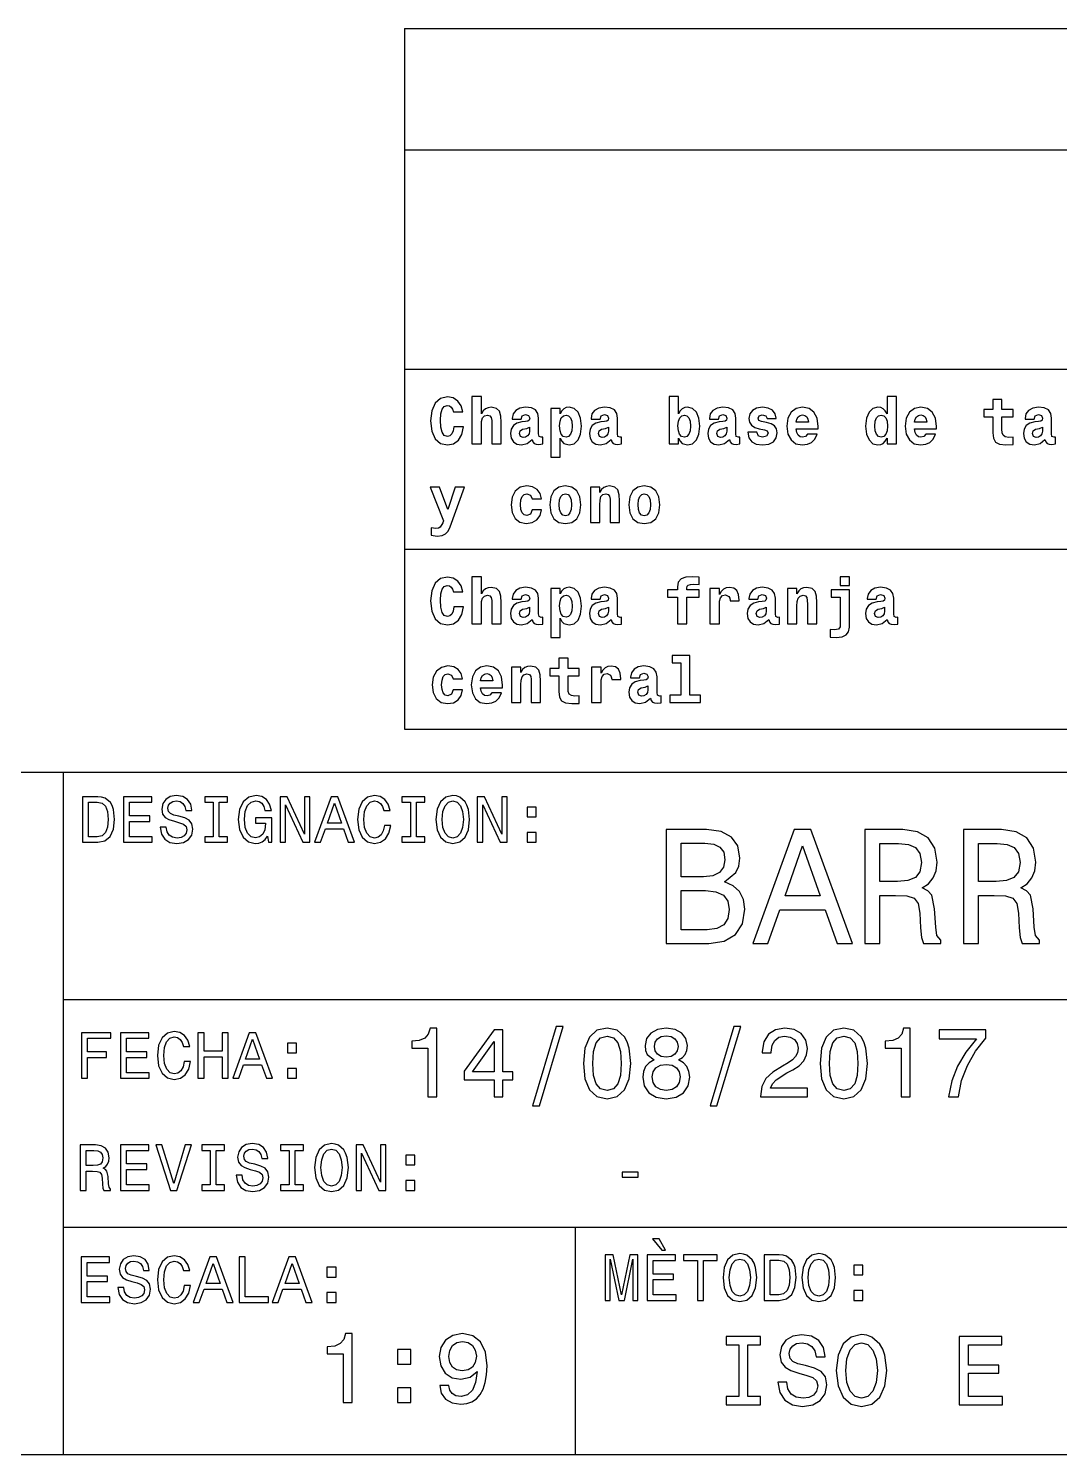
# Model space of a CAD drawing. Extents: x 25 to 410, y 10 to 284.
# Drawn here: x 273.5 to 318.8, y 10 to 72.7 of the extents above; entities that cross this region are included whole.
import ezdxf

# ---------------------------------------------------------------- set-up
doc = ezdxf.new("R2010")
doc.units = 0
doc.layers.get('0').update_dxf_attribs({"linetype": 'CONTINUOUS'})

msp = doc.modelspace()

# ---------------------------------------------------------------- linework, layer by layer
at = {"color": 7}
for p, q in [((290, 72.687), (398.063, 72.687)), ((290, 72.687), (290, 41.879)), ((290, 67.357), (398.063, 67.357)), ((290, 57.711), (398.063, 57.711)), ((290, 49.795), (398.063, 49.795)), ((290, 41.879), (398.063, 41.879)), ((235, 40), (410, 40)), ((275, 10), (275, 40)), ((275, 30), (410, 30)), ((275, 20), (410, 20)), ((275, 20), (297.5, 20)), ((25, 10), (410, 10)), ((235, 10), (275, 10))]:
    msp.add_line(p, q, dxfattribs=at)
at = {"color": 7, "ltscale": 0.25}
msp.add_line((297.5, 20), (297.5, 10), dxfattribs=at)
at = {"color": 7}
for points in [[(292.173, 55.18), (292.138, 54.995), (292.078, 54.863), (291.991, 54.782), (291.885, 54.756), (291.744, 54.799), (291.648, 54.935), (291.591, 55.16), (291.573, 55.474), (291.591, 55.753), (291.651, 55.955), (291.746, 56.076), (291.879, 56.116), (291.974, 56.096), (292.052, 56.044), (292.109, 55.955), (292.147, 55.834), (292.562, 55.834), (292.484, 56.105), (292.337, 56.312), (292.13, 56.445), (291.882, 56.491), (291.576, 56.419), (291.343, 56.217), (291.193, 55.886), (291.141, 55.436), (291.193, 54.984), (291.343, 54.652), (291.576, 54.451), (291.882, 54.381), (292.153, 54.436), (292.369, 54.592), (292.519, 54.842), (292.594, 55.18)], [(292.965, 56.505), (292.965, 54.436), (293.378, 54.436), (293.378, 55.206), (293.389, 55.416), (293.432, 55.566), (293.516, 55.655), (293.646, 55.687), (293.752, 55.658), (293.81, 55.583), (293.83, 55.459), (293.836, 55.298), (293.836, 54.436), (294.248, 54.436), (294.248, 55.376), (294.233, 55.652), (294.176, 55.86), (294.043, 55.989), (293.807, 56.036), (293.669, 56.018), (293.553, 55.966), (293.458, 55.877), (293.378, 55.747), (293.378, 56.505)], [(301.631, 56.505), (301.631, 54.436), (302.043, 54.436), (302.043, 54.675), (302.124, 54.543), (302.213, 54.451), (302.444, 54.381), (302.66, 54.436), (302.833, 54.598), (302.945, 54.86), (302.988, 55.211), (302.945, 55.56), (302.833, 55.819), (302.66, 55.981), (302.444, 56.038), (302.317, 56.021), (302.213, 55.969), (302.124, 55.877), (302.043, 55.747), (302.043, 56.505)], [(311.216, 54.675), (311.216, 54.436), (311.628, 54.436), (311.628, 56.505), (311.216, 56.505), (311.216, 55.747), (311.133, 55.877), (311.04, 55.969), (310.937, 56.021), (310.816, 56.038), (310.597, 55.981), (310.424, 55.819), (310.311, 55.56), (310.271, 55.211), (310.311, 54.86), (310.424, 54.598), (310.597, 54.436), (310.816, 54.381), (310.939, 54.399), (311.043, 54.451), (311.133, 54.543)], [(295.127, 55.517), (295.173, 55.667), (295.32, 55.719), (295.455, 55.678), (295.501, 55.563), (295.484, 55.474), (295.427, 55.43), (295.323, 55.413), (295.161, 55.396), (294.942, 55.338), (294.784, 55.232), (294.689, 55.079), (294.657, 54.88), (294.689, 54.672), (294.784, 54.514), (294.937, 54.419), (295.144, 54.381), (295.392, 54.442), (295.608, 54.623), (295.64, 54.52), (295.7, 54.451), (295.787, 54.416), (295.911, 54.402), (296.075, 54.425), (296.075, 54.724), (296.006, 54.716), (295.914, 54.753), (295.896, 54.871), (295.896, 55.557), (295.862, 55.768), (295.758, 55.917), (295.576, 56.007), (295.32, 56.038), (295.072, 56.001), (294.888, 55.9), (294.769, 55.742), (294.732, 55.54), (294.732, 55.517)], [(296.427, 55.987), (296.427, 53.837), (296.839, 53.837), (296.839, 54.675), (296.919, 54.543), (297.009, 54.451), (297.239, 54.381), (297.455, 54.436), (297.628, 54.598), (297.741, 54.86), (297.784, 55.211), (297.741, 55.56), (297.628, 55.819), (297.455, 55.981), (297.239, 56.038), (297.112, 56.021), (297.009, 55.969), (296.919, 55.877), (296.839, 55.747), (296.839, 55.987)], [(298.597, 55.517), (298.643, 55.667), (298.79, 55.719), (298.925, 55.678), (298.971, 55.563), (298.954, 55.474), (298.896, 55.43), (298.793, 55.413), (298.631, 55.396), (298.412, 55.338), (298.254, 55.232), (298.159, 55.079), (298.127, 54.88), (298.159, 54.672), (298.254, 54.514), (298.406, 54.419), (298.614, 54.381), (298.862, 54.442), (299.078, 54.623), (299.109, 54.52), (299.17, 54.451), (299.256, 54.416), (299.38, 54.402), (299.545, 54.425), (299.545, 54.724), (299.475, 54.716), (299.383, 54.753), (299.366, 54.871), (299.366, 55.557), (299.331, 55.768), (299.228, 55.917), (299.046, 56.007), (298.79, 56.038), (298.542, 56.001), (298.357, 55.9), (298.239, 55.742), (298.202, 55.54), (298.202, 55.517)], [(303.801, 55.517), (303.847, 55.667), (303.994, 55.719), (304.13, 55.678), (304.176, 55.563), (304.159, 55.474), (304.101, 55.43), (303.997, 55.413), (303.836, 55.396), (303.617, 55.338), (303.458, 55.232), (303.363, 55.079), (303.331, 54.88), (303.363, 54.672), (303.458, 54.514), (303.611, 54.419), (303.818, 54.381), (304.066, 54.442), (304.282, 54.623), (304.314, 54.52), (304.375, 54.451), (304.461, 54.416), (304.585, 54.402), (304.749, 54.425), (304.749, 54.724), (304.68, 54.716), (304.588, 54.753), (304.571, 54.871), (304.571, 55.557), (304.536, 55.768), (304.432, 55.917), (304.251, 56.007), (303.994, 56.038), (303.746, 56.001), (303.562, 55.9), (303.444, 55.742), (303.406, 55.54), (303.406, 55.517)], [(305.833, 55.05), (305.945, 54.995), (305.986, 54.891), (305.922, 54.765), (305.738, 54.716), (305.562, 54.773), (305.493, 54.935), (305.101, 54.935), (305.141, 54.698), (305.265, 54.523), (305.464, 54.419), (305.735, 54.381), (306.014, 54.419), (306.219, 54.523), (306.346, 54.69), (306.389, 54.915), (306.357, 55.087), (306.271, 55.22), (306.124, 55.315), (305.916, 55.373), (305.692, 55.41), (305.585, 55.459), (305.545, 55.563), (305.594, 55.664), (305.729, 55.707), (305.888, 55.661), (305.951, 55.549), (306.346, 55.549), (306.346, 55.554), (306.303, 55.75), (306.182, 55.903), (305.988, 56.001), (305.735, 56.036), (305.481, 56.001), (305.297, 55.9), (305.182, 55.745), (305.144, 55.543), (305.173, 55.376), (305.259, 55.243), (305.398, 55.148), (305.588, 55.093)], [(307.715, 54.851), (307.628, 54.753), (307.504, 54.719), (307.395, 54.742), (307.308, 54.811), (307.245, 54.926), (307.216, 55.085), (308.182, 55.085), (308.184, 55.188), (308.138, 55.554), (308.003, 55.822), (307.787, 55.984), (307.493, 56.038), (307.213, 55.981), (306.997, 55.819), (306.859, 55.557), (306.813, 55.211), (306.859, 54.86), (306.997, 54.598), (307.207, 54.436), (307.484, 54.381), (307.715, 54.41), (307.899, 54.494), (308.04, 54.638), (308.147, 54.851)], [(312.919, 54.851), (312.833, 54.753), (312.709, 54.719), (312.599, 54.742), (312.513, 54.811), (312.45, 54.926), (312.421, 55.085), (313.386, 55.085), (313.389, 55.188), (313.343, 55.554), (313.207, 55.822), (312.991, 55.984), (312.697, 56.038), (312.418, 55.981), (312.202, 55.819), (312.063, 55.557), (312.017, 55.211), (312.063, 54.86), (312.202, 54.598), (312.412, 54.436), (312.689, 54.381), (312.919, 54.41), (313.104, 54.494), (313.245, 54.638), (313.352, 54.851)], [(316.764, 55.932), (316.271, 55.932), (316.271, 56.384), (315.865, 56.384), (315.865, 55.932), (315.478, 55.932), (315.478, 55.609), (315.865, 55.609), (315.865, 54.92), (315.891, 54.672), (315.983, 54.505), (316.159, 54.413), (316.435, 54.381), (316.764, 54.396), (316.764, 54.724), (316.573, 54.713), (316.418, 54.736), (316.326, 54.805), (316.282, 54.917), (316.271, 55.067), (316.271, 55.609), (316.764, 55.609)], [(317.68, 55.517), (317.726, 55.667), (317.873, 55.719), (318.009, 55.678), (318.055, 55.563), (318.037, 55.474), (317.98, 55.43), (317.876, 55.413), (317.715, 55.396), (317.496, 55.338), (317.337, 55.232), (317.242, 55.079), (317.21, 54.88), (317.242, 54.672), (317.337, 54.514), (317.49, 54.419), (317.697, 54.381), (317.945, 54.442), (318.161, 54.623), (318.193, 54.52), (318.254, 54.451), (318.34, 54.416), (318.464, 54.402), (318.628, 54.425), (318.628, 54.724), (318.559, 54.716), (318.467, 54.753), (318.45, 54.871), (318.45, 55.557), (318.415, 55.768), (318.311, 55.917), (318.13, 56.007), (317.873, 56.038), (317.625, 56.001), (317.441, 55.9), (317.323, 55.742), (317.285, 55.54), (317.285, 55.517)], [(295.496, 54.989), (295.473, 54.871), (295.412, 54.782), (295.323, 54.724), (295.216, 54.707), (295.098, 54.756), (295.055, 54.883), (295.089, 55.007), (295.193, 55.073), (295.369, 55.108), (295.496, 55.168)], [(297.101, 55.693), (297.21, 55.661), (297.297, 55.569), (297.352, 55.419), (297.372, 55.211), (297.352, 55.001), (297.297, 54.848), (297.21, 54.756), (297.101, 54.727), (296.98, 54.756), (296.891, 54.851), (296.836, 55.007), (296.818, 55.223), (296.836, 55.425), (296.893, 55.572), (296.983, 55.661)], [(298.965, 54.989), (298.942, 54.871), (298.882, 54.782), (298.793, 54.724), (298.686, 54.707), (298.568, 54.756), (298.525, 54.883), (298.559, 55.007), (298.663, 55.073), (298.839, 55.108), (298.965, 55.168)], [(302.305, 55.693), (302.415, 55.661), (302.501, 55.569), (302.556, 55.419), (302.576, 55.211), (302.556, 55.001), (302.501, 54.848), (302.415, 54.756), (302.305, 54.727), (302.184, 54.756), (302.095, 54.851), (302.04, 55.007), (302.023, 55.223), (302.04, 55.425), (302.098, 55.572), (302.187, 55.661)], [(304.17, 54.989), (304.147, 54.871), (304.086, 54.782), (303.997, 54.724), (303.891, 54.707), (303.772, 54.756), (303.729, 54.883), (303.764, 55.007), (303.867, 55.073), (304.043, 55.108), (304.17, 55.168)], [(307.761, 55.381), (307.225, 55.381), (307.248, 55.514), (307.308, 55.615), (307.392, 55.678), (307.493, 55.701), (307.599, 55.678), (307.683, 55.618), (307.735, 55.517)], [(310.954, 55.693), (311.072, 55.661), (311.159, 55.572), (311.216, 55.419), (311.236, 55.211), (311.216, 55.001), (311.159, 54.848), (311.069, 54.756), (310.954, 54.727), (310.841, 54.756), (310.755, 54.848), (310.7, 55.001), (310.683, 55.211), (310.7, 55.419), (310.755, 55.569), (310.841, 55.661)], [(312.965, 55.381), (312.429, 55.381), (312.452, 55.514), (312.513, 55.615), (312.597, 55.678), (312.697, 55.701), (312.804, 55.678), (312.888, 55.618), (312.939, 55.517)], [(318.049, 54.989), (318.026, 54.871), (317.965, 54.782), (317.876, 54.724), (317.769, 54.707), (317.651, 54.756), (317.608, 54.883), (317.643, 55.007), (317.746, 55.073), (317.922, 55.108), (318.049, 55.168)], [(291.173, 50.407), (291.432, 50.376), (291.651, 50.399), (291.807, 50.468), (291.916, 50.595), (292.003, 50.776), (292.634, 52.525), (292.219, 52.525), (291.899, 51.546), (291.542, 52.525), (291.124, 52.525), (291.718, 51.047), (291.677, 50.955), (291.565, 50.762), (291.487, 50.716), (291.369, 50.701), (291.173, 50.73)], [(295.614, 51.531), (295.533, 51.341), (295.369, 51.272), (295.254, 51.301), (295.167, 51.393), (295.115, 51.546), (295.098, 51.756), (295.115, 51.964), (295.17, 52.116), (295.256, 52.206), (295.369, 52.237), (295.533, 52.177), (295.611, 52.013), (296.017, 52.013), (295.957, 52.249), (295.827, 52.428), (295.631, 52.54), (295.378, 52.58), (295.089, 52.52), (294.87, 52.353), (294.729, 52.09), (294.683, 51.747), (294.729, 51.407), (294.862, 51.148), (295.072, 50.981), (295.352, 50.923), (295.617, 50.966), (295.821, 51.085), (295.957, 51.278), (296.017, 51.531)], [(296.386, 51.75), (296.432, 51.396), (296.568, 51.136), (296.784, 50.978), (297.072, 50.923), (297.357, 50.978), (297.573, 51.136), (297.709, 51.396), (297.758, 51.75), (297.709, 52.102), (297.573, 52.364), (297.354, 52.523), (297.069, 52.58), (296.784, 52.523), (296.568, 52.364), (296.432, 52.102)], [(297.072, 52.237), (297.187, 52.206), (297.274, 52.113), (297.326, 51.961), (297.346, 51.753), (297.326, 51.543), (297.274, 51.39), (297.187, 51.298), (297.072, 51.269), (296.954, 51.298), (296.867, 51.393), (296.816, 51.549), (296.798, 51.765), (296.816, 51.966), (296.87, 52.113), (296.957, 52.206)], [(298.17, 52.525), (298.17, 50.978), (298.582, 50.978), (298.582, 51.747), (298.594, 51.958), (298.637, 52.108), (298.72, 52.197), (298.85, 52.229), (298.957, 52.2), (299.014, 52.125), (299.035, 52.001), (299.04, 51.84), (299.04, 50.978), (299.452, 50.978), (299.452, 51.917), (299.438, 52.194), (299.38, 52.402), (299.248, 52.531), (299.012, 52.577), (298.873, 52.56), (298.758, 52.508), (298.663, 52.419), (298.582, 52.289), (298.582, 52.525)], [(299.856, 51.75), (299.902, 51.396), (300.037, 51.136), (300.254, 50.978), (300.542, 50.923), (300.827, 50.978), (301.043, 51.136), (301.179, 51.396), (301.228, 51.75), (301.179, 52.102), (301.043, 52.364), (300.824, 52.523), (300.539, 52.58), (300.254, 52.523), (300.037, 52.364), (299.902, 52.102)], [(300.542, 52.237), (300.657, 52.206), (300.744, 52.113), (300.795, 51.961), (300.816, 51.753), (300.795, 51.543), (300.744, 51.39), (300.657, 51.298), (300.542, 51.269), (300.424, 51.298), (300.337, 51.393), (300.285, 51.549), (300.268, 51.765), (300.285, 51.966), (300.34, 52.113), (300.427, 52.206)], [(292.173, 47.263), (292.138, 47.079), (292.078, 46.946), (291.991, 46.866), (291.885, 46.84), (291.744, 46.883), (291.648, 47.018), (291.591, 47.243), (291.573, 47.557), (291.591, 47.837), (291.651, 48.038), (291.746, 48.16), (291.879, 48.2), (291.974, 48.18), (292.052, 48.128), (292.109, 48.038), (292.147, 47.917), (292.562, 47.917), (292.484, 48.188), (292.337, 48.396), (292.13, 48.528), (291.882, 48.574), (291.576, 48.502), (291.343, 48.301), (291.193, 47.969), (291.141, 47.52), (291.193, 47.067), (291.343, 46.736), (291.576, 46.534), (291.882, 46.465), (292.153, 46.52), (292.369, 46.675), (292.519, 46.926), (292.594, 47.263)], [(292.965, 48.589), (292.965, 46.52), (293.378, 46.52), (293.378, 47.289), (293.389, 47.5), (293.432, 47.649), (293.516, 47.739), (293.646, 47.77), (293.752, 47.742), (293.81, 47.667), (293.83, 47.543), (293.836, 47.381), (293.836, 46.52), (294.248, 46.52), (294.248, 47.459), (294.233, 47.736), (294.176, 47.943), (294.043, 48.073), (293.807, 48.119), (293.669, 48.102), (293.553, 48.05), (293.458, 47.961), (293.378, 47.831), (293.378, 48.589)], [(301.556, 47.693), (302, 47.693), (302, 46.52), (302.406, 46.52), (302.406, 47.693), (302.957, 47.693), (302.957, 48.015), (302.406, 48.015), (302.406, 48.082), (302.424, 48.165), (302.478, 48.22), (302.571, 48.249), (302.703, 48.26), (302.96, 48.246), (302.96, 48.574), (302.657, 48.589), (302.363, 48.566), (302.159, 48.494), (302.037, 48.355), (302, 48.136), (302, 48.015), (301.556, 48.015)], [(309.153, 48.589), (309.153, 48.197), (309.559, 48.197), (309.559, 48.589)], [(295.127, 47.6), (295.173, 47.75), (295.32, 47.802), (295.455, 47.762), (295.501, 47.647), (295.484, 47.557), (295.427, 47.514), (295.323, 47.497), (295.161, 47.479), (294.942, 47.422), (294.784, 47.315), (294.689, 47.162), (294.657, 46.964), (294.689, 46.756), (294.784, 46.598), (294.937, 46.502), (295.144, 46.465), (295.392, 46.525), (295.608, 46.707), (295.64, 46.603), (295.7, 46.534), (295.787, 46.5), (295.911, 46.485), (296.075, 46.508), (296.075, 46.808), (296.006, 46.799), (295.914, 46.837), (295.896, 46.955), (295.896, 47.641), (295.862, 47.851), (295.758, 48.001), (295.576, 48.09), (295.32, 48.122), (295.072, 48.085), (294.888, 47.984), (294.769, 47.825), (294.732, 47.623), (294.732, 47.6)], [(296.427, 48.07), (296.427, 45.92), (296.839, 45.92), (296.839, 46.759), (296.919, 46.626), (297.009, 46.534), (297.239, 46.465), (297.455, 46.52), (297.628, 46.681), (297.741, 46.943), (297.784, 47.295), (297.741, 47.644), (297.628, 47.903), (297.455, 48.064), (297.239, 48.122), (297.112, 48.105), (297.009, 48.053), (296.919, 47.961), (296.839, 47.831), (296.839, 48.07)], [(297.101, 47.776), (297.21, 47.745), (297.297, 47.652), (297.352, 47.502), (297.372, 47.295), (297.352, 47.085), (297.297, 46.932), (297.21, 46.84), (297.101, 46.811), (296.98, 46.84), (296.891, 46.935), (296.836, 47.09), (296.818, 47.306), (296.836, 47.508), (296.893, 47.655), (296.983, 47.745)], [(298.597, 47.6), (298.643, 47.75), (298.79, 47.802), (298.925, 47.762), (298.971, 47.647), (298.954, 47.557), (298.896, 47.514), (298.793, 47.497), (298.631, 47.479), (298.412, 47.422), (298.254, 47.315), (298.159, 47.162), (298.127, 46.964), (298.159, 46.756), (298.254, 46.598), (298.406, 46.502), (298.614, 46.465), (298.862, 46.525), (299.078, 46.707), (299.109, 46.603), (299.17, 46.534), (299.256, 46.5), (299.38, 46.485), (299.545, 46.508), (299.545, 46.808), (299.475, 46.799), (299.383, 46.837), (299.366, 46.955), (299.366, 47.641), (299.331, 47.851), (299.228, 48.001), (299.046, 48.09), (298.79, 48.122), (298.542, 48.085), (298.357, 47.984), (298.239, 47.825), (298.202, 47.623), (298.202, 47.6)], [(303.429, 48.067), (303.429, 46.52), (303.844, 46.52), (303.844, 47.306), (303.853, 47.514), (303.896, 47.664), (303.977, 47.756), (304.109, 47.788), (304.256, 47.721), (304.297, 47.644), (304.311, 47.537), (304.311, 47.528), (304.712, 47.528), (304.712, 47.554), (304.686, 47.802), (304.611, 47.978), (304.481, 48.082), (304.294, 48.119), (304.144, 48.099), (304.023, 48.041), (303.922, 47.943), (303.844, 47.805), (303.844, 48.067)], [(305.536, 47.6), (305.582, 47.75), (305.729, 47.802), (305.865, 47.762), (305.911, 47.647), (305.893, 47.557), (305.836, 47.514), (305.732, 47.497), (305.571, 47.479), (305.352, 47.422), (305.193, 47.315), (305.098, 47.162), (305.066, 46.964), (305.098, 46.756), (305.193, 46.598), (305.346, 46.502), (305.553, 46.465), (305.801, 46.525), (306.017, 46.707), (306.049, 46.603), (306.109, 46.534), (306.196, 46.5), (306.32, 46.485), (306.484, 46.508), (306.484, 46.808), (306.415, 46.799), (306.323, 46.837), (306.305, 46.955), (306.305, 47.641), (306.271, 47.851), (306.167, 48.001), (305.986, 48.09), (305.729, 48.122), (305.481, 48.085), (305.297, 47.984), (305.179, 47.825), (305.141, 47.623), (305.141, 47.6)], [(306.844, 48.067), (306.844, 46.52), (307.256, 46.52), (307.256, 47.289), (307.268, 47.5), (307.311, 47.649), (307.395, 47.739), (307.525, 47.77), (307.631, 47.742), (307.689, 47.667), (307.709, 47.543), (307.715, 47.381), (307.715, 46.52), (308.127, 46.52), (308.127, 47.459), (308.112, 47.736), (308.055, 47.943), (307.922, 48.073), (307.686, 48.119), (307.548, 48.102), (307.432, 48.05), (307.337, 47.961), (307.256, 47.831), (307.256, 48.067)], [(308.755, 47.693), (309.153, 47.693), (309.153, 46.39), (309.089, 46.283), (308.902, 46.249), (308.709, 46.26), (308.709, 45.932), (308.983, 45.917), (309.239, 45.946), (309.421, 46.03), (309.525, 46.171), (309.559, 46.373), (309.559, 48.015), (308.755, 48.015)], [(310.741, 47.6), (310.787, 47.75), (310.934, 47.802), (311.069, 47.762), (311.115, 47.647), (311.098, 47.557), (311.04, 47.514), (310.937, 47.497), (310.775, 47.479), (310.556, 47.422), (310.398, 47.315), (310.303, 47.162), (310.271, 46.964), (310.303, 46.756), (310.398, 46.598), (310.55, 46.502), (310.758, 46.465), (311.006, 46.525), (311.222, 46.707), (311.254, 46.603), (311.314, 46.534), (311.401, 46.5), (311.525, 46.485), (311.689, 46.508), (311.689, 46.808), (311.62, 46.799), (311.527, 46.837), (311.51, 46.955), (311.51, 47.641), (311.475, 47.851), (311.372, 48.001), (311.19, 48.09), (310.934, 48.122), (310.686, 48.085), (310.501, 47.984), (310.383, 47.825), (310.346, 47.623), (310.346, 47.6)], [(295.496, 47.073), (295.473, 46.955), (295.412, 46.866), (295.323, 46.808), (295.216, 46.791), (295.098, 46.84), (295.055, 46.966), (295.089, 47.09), (295.193, 47.157), (295.369, 47.191), (295.496, 47.252)], [(298.965, 47.073), (298.942, 46.955), (298.882, 46.866), (298.793, 46.808), (298.686, 46.791), (298.568, 46.84), (298.525, 46.966), (298.559, 47.09), (298.663, 47.157), (298.839, 47.191), (298.965, 47.252)], [(305.905, 47.073), (305.882, 46.955), (305.821, 46.866), (305.732, 46.808), (305.625, 46.791), (305.507, 46.84), (305.464, 46.966), (305.499, 47.09), (305.602, 47.157), (305.778, 47.191), (305.905, 47.252)], [(311.109, 47.073), (311.086, 46.955), (311.026, 46.866), (310.937, 46.808), (310.83, 46.791), (310.712, 46.84), (310.669, 46.966), (310.703, 47.09), (310.807, 47.157), (310.983, 47.191), (311.109, 47.252)], [(292.144, 43.615), (292.063, 43.425), (291.899, 43.355), (291.784, 43.384), (291.697, 43.477), (291.646, 43.629), (291.628, 43.84), (291.646, 44.047), (291.7, 44.2), (291.787, 44.289), (291.899, 44.321), (292.063, 44.26), (292.141, 44.096), (292.548, 44.096), (292.487, 44.332), (292.357, 44.511), (292.161, 44.623), (291.908, 44.664), (291.62, 44.603), (291.401, 44.436), (291.259, 44.174), (291.213, 43.831), (291.259, 43.491), (291.392, 43.232), (291.602, 43.064), (291.882, 43.007), (292.147, 43.05), (292.352, 43.168), (292.487, 43.361), (292.548, 43.615)], [(293.836, 43.477), (293.749, 43.379), (293.625, 43.344), (293.516, 43.367), (293.429, 43.436), (293.366, 43.551), (293.337, 43.71), (294.303, 43.71), (294.305, 43.814), (294.259, 44.18), (294.124, 44.448), (293.908, 44.609), (293.614, 44.664), (293.334, 44.606), (293.118, 44.445), (292.98, 44.183), (292.934, 43.837), (292.98, 43.485), (293.118, 43.223), (293.329, 43.062), (293.605, 43.007), (293.836, 43.036), (294.02, 43.119), (294.161, 43.263), (294.268, 43.477)], [(294.7, 44.609), (294.7, 43.062), (295.112, 43.062), (295.112, 43.831), (295.124, 44.041), (295.167, 44.191), (295.251, 44.281), (295.38, 44.312), (295.487, 44.283), (295.545, 44.208), (295.565, 44.085), (295.571, 43.923), (295.571, 43.062), (295.983, 43.062), (295.983, 44.001), (295.968, 44.278), (295.911, 44.485), (295.778, 44.615), (295.542, 44.661), (295.403, 44.644), (295.288, 44.592), (295.193, 44.502), (295.112, 44.373), (295.112, 44.609)], [(297.68, 44.557), (297.187, 44.557), (297.187, 45.01), (296.781, 45.01), (296.781, 44.557), (296.395, 44.557), (296.395, 44.234), (296.781, 44.234), (296.781, 43.546), (296.807, 43.298), (296.899, 43.131), (297.075, 43.038), (297.352, 43.007), (297.68, 43.021), (297.68, 43.35), (297.49, 43.338), (297.334, 43.361), (297.242, 43.43), (297.199, 43.543), (297.187, 43.693), (297.187, 44.234), (297.68, 44.234)], [(298.225, 44.609), (298.225, 43.062), (298.64, 43.062), (298.64, 43.848), (298.648, 44.056), (298.692, 44.206), (298.772, 44.298), (298.905, 44.33), (299.052, 44.263), (299.092, 44.185), (299.107, 44.079), (299.107, 44.07), (299.507, 44.07), (299.507, 44.096), (299.481, 44.344), (299.406, 44.52), (299.277, 44.623), (299.089, 44.661), (298.939, 44.641), (298.818, 44.583), (298.718, 44.485), (298.64, 44.347), (298.64, 44.609)], [(300.331, 44.142), (300.378, 44.292), (300.525, 44.344), (300.66, 44.304), (300.706, 44.188), (300.689, 44.099), (300.631, 44.056), (300.527, 44.038), (300.366, 44.021), (300.147, 43.964), (299.988, 43.857), (299.893, 43.704), (299.862, 43.505), (299.893, 43.298), (299.988, 43.139), (300.141, 43.044), (300.349, 43.007), (300.597, 43.067), (300.813, 43.249), (300.844, 43.145), (300.905, 43.076), (300.991, 43.041), (301.115, 43.027), (301.28, 43.05), (301.28, 43.35), (301.21, 43.341), (301.118, 43.379), (301.101, 43.497), (301.101, 44.183), (301.066, 44.393), (300.963, 44.543), (300.781, 44.632), (300.525, 44.664), (300.277, 44.626), (300.092, 44.525), (299.974, 44.367), (299.937, 44.165), (299.937, 44.142)], [(301.769, 44.808), (302.144, 44.808), (302.144, 43.381), (301.669, 43.381), (301.669, 43.062), (303.012, 43.062), (303.012, 43.381), (302.55, 43.381), (302.55, 45.131), (301.769, 45.131)], [(293.882, 44.007), (293.346, 44.007), (293.369, 44.139), (293.429, 44.24), (293.513, 44.304), (293.614, 44.327), (293.72, 44.304), (293.804, 44.243), (293.856, 44.142)], [(300.7, 43.615), (300.677, 43.497), (300.617, 43.407), (300.527, 43.35), (300.421, 43.332), (300.303, 43.381), (300.259, 43.508), (300.294, 43.632), (300.398, 43.698), (300.573, 43.733), (300.7, 43.794)], [(276.504, 38.913), (275.839, 38.913), (275.839, 36.913), (276.504, 36.913), (276.818, 36.977), (277.052, 37.17), (277.196, 37.484), (277.248, 37.913), (277.202, 38.351), (277.144, 38.524), (277.063, 38.662), (276.83, 38.85), (276.677, 38.896)], [(277.637, 36.913), (278.905, 36.913), (278.905, 37.155), (277.902, 37.155), (277.902, 37.832), (278.795, 37.832), (278.795, 38.072), (277.902, 38.072), (277.902, 38.671), (278.882, 38.671), (278.882, 38.913), (277.637, 38.913)], [(279.522, 37.573), (279.259, 37.573), (279.317, 37.268), (279.461, 37.043), (279.683, 36.907), (279.983, 36.858), (280.279, 36.905), (280.501, 37.031), (280.643, 37.23), (280.694, 37.492), (280.651, 37.729), (280.53, 37.881), (280.334, 37.982), (280.072, 38.057), (279.847, 38.112), (279.7, 38.175), (279.617, 38.268), (279.591, 38.412), (279.617, 38.541), (279.692, 38.639), (279.807, 38.706), (279.965, 38.729), (280.127, 38.7), (280.254, 38.622), (280.337, 38.492), (280.377, 38.317), (280.64, 38.317), (280.64, 38.322), (280.594, 38.593), (280.458, 38.795), (280.245, 38.922), (279.957, 38.965), (279.697, 38.922), (279.496, 38.801), (279.366, 38.613), (279.32, 38.371), (279.357, 38.155), (279.467, 38.008), (279.64, 37.91), (279.876, 37.835), (280.109, 37.769), (280.285, 37.706), (280.392, 37.613), (280.429, 37.464), (280.395, 37.311), (280.305, 37.196), (280.17, 37.124), (279.994, 37.1), (279.798, 37.132), (279.648, 37.224), (279.553, 37.374)], [(281.579, 37.155), (281.21, 37.155), (281.21, 36.913), (282.213, 36.913), (282.213, 37.155), (281.844, 37.155), (281.844, 38.671), (282.213, 38.671), (282.213, 38.913), (281.21, 38.913), (281.21, 38.671), (281.579, 38.671)], [(283.974, 37.181), (284.023, 36.913), (284.167, 36.913), (284.167, 37.994), (283.438, 37.994), (283.438, 37.749), (283.888, 37.749), (283.888, 37.732), (283.853, 37.466), (283.761, 37.271), (283.62, 37.147), (283.444, 37.106), (283.248, 37.158), (283.095, 37.314), (282.997, 37.57), (282.962, 37.922), (282.994, 38.271), (283.092, 38.527), (283.248, 38.683), (283.458, 38.737), (283.602, 38.709), (283.72, 38.628), (283.807, 38.492), (283.856, 38.311), (284.141, 38.311), (284.066, 38.588), (283.925, 38.795), (283.726, 38.922), (283.475, 38.968), (283.147, 38.896), (282.899, 38.685), (282.741, 38.354), (282.686, 37.913), (282.741, 37.469), (282.899, 37.138), (283.132, 36.928), (283.426, 36.858), (283.591, 36.881), (283.738, 36.939), (283.864, 37.04)], [(284.524, 36.913), (284.764, 36.913), (284.764, 38.553), (285.53, 36.913), (285.839, 36.913), (285.839, 38.913), (285.596, 38.913), (285.596, 37.273), (284.839, 38.913), (284.524, 38.913)], [(286.04, 36.913), (286.305, 36.913), (286.516, 37.501), (287.314, 37.501), (287.524, 36.913), (287.795, 36.913), (287.063, 38.916), (286.769, 38.916)], [(289.118, 37.657), (289.06, 37.415), (288.965, 37.242), (288.833, 37.135), (288.677, 37.1), (288.49, 37.152), (288.343, 37.308), (288.245, 37.562), (288.213, 37.913), (288.245, 38.262), (288.34, 38.518), (288.487, 38.674), (288.677, 38.729), (288.815, 38.7), (288.934, 38.619), (289.026, 38.49), (289.089, 38.311), (289.363, 38.311), (289.277, 38.585), (289.127, 38.792), (288.922, 38.922), (288.677, 38.968), (288.372, 38.896), (288.138, 38.694), (287.988, 38.363), (287.937, 37.913), (287.988, 37.464), (288.138, 37.132), (288.372, 36.928), (288.677, 36.858), (288.945, 36.913), (289.161, 37.066), (289.314, 37.317), (289.395, 37.657)], [(290.254, 37.155), (289.885, 37.155), (289.885, 36.913), (290.888, 36.913), (290.888, 37.155), (290.519, 37.155), (290.519, 38.671), (290.888, 38.671), (290.888, 38.913), (289.885, 38.913), (289.885, 38.671), (290.254, 38.671)], [(291.38, 37.913), (291.432, 37.464), (291.582, 37.132), (291.815, 36.928), (292.121, 36.858), (292.424, 36.928), (292.66, 37.132), (292.807, 37.464), (292.862, 37.913), (292.807, 38.36), (292.743, 38.541), (292.66, 38.691), (292.424, 38.896), (292.279, 38.948), (292.121, 38.968), (291.813, 38.896), (291.579, 38.694), (291.432, 38.363)], [(293.199, 36.913), (293.438, 36.913), (293.438, 38.553), (294.205, 36.913), (294.513, 36.913), (294.513, 38.913), (294.271, 38.913), (294.271, 37.273), (293.513, 38.913), (293.199, 38.913)], [(276.484, 38.674), (276.703, 38.631), (276.853, 38.498), (276.942, 38.262), (276.971, 37.913), (276.939, 37.576), (276.85, 37.34), (276.697, 37.198), (276.484, 37.152), (276.107, 37.152), (276.107, 38.674)], [(286.608, 37.746), (286.916, 38.628), (287.225, 37.746)], [(291.657, 37.913), (291.689, 38.262), (291.784, 38.518), (291.931, 38.674), (292.121, 38.729), (292.308, 38.674), (292.455, 38.515), (292.55, 38.259), (292.585, 37.913), (292.55, 37.564), (292.455, 37.308), (292.308, 37.152), (292.121, 37.1), (291.931, 37.152), (291.784, 37.308), (291.689, 37.562)], [(295.392, 38.031), (295.79, 38.031), (295.79, 38.461), (295.392, 38.461)], [(295.392, 36.913), (295.79, 36.913), (295.79, 37.343), (295.392, 37.343)], [(304.068, 35.171), (304.573, 35.589), (304.702, 35.87), (304.746, 36.216), (304.652, 36.756), (304.371, 37.145), (303.917, 37.383), (303.283, 37.469), (301.504, 37.469), (301.504, 32.469), (303.384, 32.469), (304.054, 32.57), (304.551, 32.866), (304.861, 33.334), (304.969, 33.968), (304.904, 34.393), (304.731, 34.746), (304.45, 35.005)], [(305.315, 32.469), (305.978, 32.469), (306.504, 33.939), (308.499, 33.939), (309.025, 32.469), (309.702, 32.469), (307.872, 37.477), (307.138, 37.477)], [(310.236, 32.469), (310.906, 32.469), (310.906, 34.58), (311.59, 34.58), (312.094, 34.559), (312.411, 34.458), (312.584, 34.22), (312.656, 33.795), (312.692, 33.147), (312.736, 32.722), (312.822, 32.469), (313.579, 32.469), (313.579, 32.606), (313.413, 32.808), (313.355, 33.183), (313.305, 33.99), (313.182, 34.588), (313.017, 34.775), (312.757, 34.912), (313.045, 35.092), (313.247, 35.344), (313.377, 35.661), (313.42, 36.043), (313.319, 36.648), (313.031, 37.102), (312.555, 37.376), (311.907, 37.469), (310.236, 37.469)], [(314.573, 32.469), (315.243, 32.469), (315.243, 34.58), (315.927, 34.58), (316.432, 34.559), (316.749, 34.458), (316.921, 34.22), (316.993, 33.795), (317.03, 33.147), (317.073, 32.722), (317.159, 32.469), (317.916, 32.469), (317.916, 32.606), (317.75, 32.808), (317.692, 33.183), (317.642, 33.99), (317.519, 34.588), (317.354, 34.775), (317.094, 34.912), (317.383, 35.092), (317.584, 35.344), (317.714, 35.661), (317.757, 36.043), (317.656, 36.648), (317.368, 37.102), (316.893, 37.376), (316.244, 37.469), (314.573, 37.469)], [(303.146, 35.395), (302.166, 35.395), (302.166, 36.871), (303.204, 36.871), (303.593, 36.828), (303.867, 36.699), (304.032, 36.475), (304.09, 36.144), (304.025, 35.812), (303.852, 35.582), (303.557, 35.438)], [(306.734, 34.552), (307.505, 36.756), (308.276, 34.552)], [(311.72, 36.857), (312.159, 36.814), (312.469, 36.677), (312.664, 36.425), (312.728, 36.029), (312.656, 35.611), (312.462, 35.359), (312.13, 35.229), (311.677, 35.193), (310.906, 35.193), (310.906, 36.857)], [(316.057, 36.857), (316.496, 36.814), (316.806, 36.677), (317.001, 36.425), (317.066, 36.029), (316.993, 35.611), (316.799, 35.359), (316.468, 35.229), (316.014, 35.193), (315.243, 35.193), (315.243, 36.857)], [(303.305, 33.067), (302.166, 33.067), (302.166, 34.789), (303.24, 34.789), (303.694, 34.739), (304.018, 34.588), (304.213, 34.328), (304.277, 33.954), (304.213, 33.557), (304.032, 33.284), (303.73, 33.118)], [(275.787, 26.539), (276.055, 26.539), (276.055, 27.459), (276.896, 27.459), (276.896, 27.698), (276.055, 27.698), (276.055, 28.297), (277.089, 28.297), (277.089, 28.539), (275.787, 28.539)], [(277.507, 26.539), (278.775, 26.539), (278.775, 26.781), (277.772, 26.781), (277.772, 27.459), (278.666, 27.459), (278.666, 27.698), (277.772, 27.698), (277.772, 28.297), (278.752, 28.297), (278.752, 28.539), (277.507, 28.539)], [(280.314, 27.283), (280.257, 27.041), (280.161, 26.868), (280.029, 26.761), (279.873, 26.727), (279.686, 26.778), (279.539, 26.934), (279.441, 27.188), (279.409, 27.539), (279.441, 27.888), (279.536, 28.144), (279.683, 28.3), (279.873, 28.355), (280.012, 28.326), (280.13, 28.245), (280.222, 28.116), (280.285, 27.937), (280.559, 27.937), (280.473, 28.211), (280.323, 28.418), (280.118, 28.548), (279.873, 28.594), (279.568, 28.522), (279.334, 28.32), (279.184, 27.989), (279.133, 27.539), (279.184, 27.09), (279.334, 26.758), (279.568, 26.554), (279.873, 26.485), (280.141, 26.539), (280.357, 26.692), (280.51, 26.943), (280.591, 27.283)], [(280.914, 26.539), (281.182, 26.539), (281.182, 27.479), (281.983, 27.479), (281.983, 26.539), (282.248, 26.539), (282.248, 28.539), (281.983, 28.539), (281.983, 27.724), (281.182, 27.724), (281.182, 28.539), (280.914, 28.539)], [(282.441, 26.539), (282.706, 26.539), (282.916, 27.127), (283.715, 27.127), (283.925, 26.539), (284.196, 26.539), (283.464, 28.542), (283.17, 28.542)], [(283.009, 27.372), (283.317, 28.254), (283.625, 27.372)], [(291.02, 25.726), (291.414, 25.726), (291.414, 28.748), (291.12, 28.748), (291.042, 28.484), (290.886, 28.307), (290.649, 28.203), (290.32, 28.169), (290.32, 27.862), (291.02, 27.862)], [(293.938, 25.726), (294.327, 25.726), (294.327, 26.47), (294.755, 26.47), (294.755, 26.816), (294.327, 26.816), (294.327, 28.661), (293.934, 28.661), (292.62, 26.85), (292.62, 26.47), (293.938, 26.47)], [(295.628, 25.324), (295.927, 25.324), (296.973, 28.808), (296.67, 28.808)], [(297.863, 27.192), (297.928, 26.513), (298.131, 26.029), (298.456, 25.735), (298.905, 25.64), (299.35, 25.735), (299.675, 26.029), (299.873, 26.513), (299.943, 27.192), (299.873, 27.866), (299.791, 28.134), (299.675, 28.355), (299.35, 28.649), (298.905, 28.748), (298.456, 28.649), (298.131, 28.35), (297.928, 27.866)], [(298.278, 27.192), (298.313, 27.715), (298.421, 28.091), (298.615, 28.311), (298.905, 28.389), (299.19, 28.311), (299.385, 28.091), (299.493, 27.715), (299.528, 27.192), (299.493, 26.664), (299.385, 26.288), (299.19, 26.068), (298.905, 25.994), (298.615, 26.068), (298.421, 26.288), (298.313, 26.664)], [(300.971, 27.343), (300.751, 27.222), (300.6, 27.053), (300.505, 26.842), (300.474, 26.587), (300.543, 26.202), (300.742, 25.904), (301.066, 25.713), (301.507, 25.64), (301.944, 25.713), (302.268, 25.904), (302.467, 26.202), (302.541, 26.587), (302.506, 26.842), (302.415, 27.053), (302.26, 27.222), (302.043, 27.343), (302.216, 27.447), (302.337, 27.589), (302.411, 27.762), (302.437, 27.974), (302.368, 28.281), (302.186, 28.527), (301.892, 28.687), (301.507, 28.748), (301.118, 28.687), (300.824, 28.527), (300.639, 28.281), (300.574, 27.974), (300.595, 27.762), (300.669, 27.589)], [(300.984, 27.94), (301.019, 28.13), (301.123, 28.277), (301.287, 28.368), (301.507, 28.402), (301.724, 28.368), (301.888, 28.277), (301.992, 28.13), (302.03, 27.94), (301.992, 27.745), (301.888, 27.594), (301.724, 27.494), (301.507, 27.464), (301.287, 27.499), (301.123, 27.594), (301.019, 27.745)], [(303.435, 25.324), (303.734, 25.324), (304.78, 28.808), (304.477, 28.808)], [(305.657, 25.726), (307.719, 25.726), (307.719, 26.098), (306.09, 26.098), (306.18, 26.301), (306.336, 26.47), (306.816, 26.777), (307.071, 26.906), (307.356, 27.092), (307.559, 27.308), (307.676, 27.564), (307.719, 27.853), (307.646, 28.216), (307.443, 28.502), (307.131, 28.683), (306.729, 28.748), (306.314, 28.674), (305.999, 28.471), (305.796, 28.147), (305.726, 27.719), (305.726, 27.659), (306.12, 27.659), (306.12, 27.693), (306.159, 27.987), (306.275, 28.203), (306.461, 28.342), (306.708, 28.389), (306.958, 28.346), (307.144, 28.238), (307.265, 28.069), (307.309, 27.857), (307.278, 27.659), (307.196, 27.49), (307.058, 27.343), (306.868, 27.213), (306.613, 27.075), (306.189, 26.807), (305.891, 26.522), (305.713, 26.176), (305.657, 25.739)], [(308.273, 27.192), (308.337, 26.513), (308.541, 26.029), (308.865, 25.735), (309.314, 25.64), (309.76, 25.735), (310.084, 26.029), (310.283, 26.513), (310.352, 27.192), (310.283, 27.866), (310.201, 28.134), (310.084, 28.355), (309.76, 28.649), (309.314, 28.748), (308.865, 28.649), (308.541, 28.35), (308.337, 27.866)], [(308.688, 27.192), (308.722, 27.715), (308.83, 28.091), (309.025, 28.311), (309.314, 28.389), (309.6, 28.311), (309.794, 28.091), (309.902, 27.715), (309.937, 27.192), (309.902, 26.664), (309.794, 26.288), (309.6, 26.068), (309.314, 25.994), (309.025, 26.068), (308.83, 26.288), (308.722, 26.664)], [(311.839, 25.726), (312.232, 25.726), (312.232, 28.748), (311.938, 28.748), (311.86, 28.484), (311.705, 28.307), (311.467, 28.203), (311.139, 28.169), (311.139, 27.862), (311.839, 27.862)], [(313.918, 25.726), (314.355, 25.726), (314.497, 26.44), (314.748, 27.105), (315.103, 27.723), (315.565, 28.303), (315.565, 28.661), (313.507, 28.661), (313.507, 28.268), (315.15, 28.268), (314.675, 27.685), (314.316, 27.075), (314.065, 26.427)], [(284.853, 27.657), (285.251, 27.657), (285.251, 28.087), (284.853, 28.087)], [(292.983, 26.816), (293.938, 28.16), (293.938, 26.816)], [(284.853, 26.539), (285.251, 26.539), (285.251, 26.969), (284.853, 26.969)], [(300.889, 26.595), (300.928, 26.824), (301.054, 26.997), (301.248, 27.11), (301.507, 27.149), (301.762, 27.11), (301.957, 26.997), (302.082, 26.824), (302.126, 26.595), (302.082, 26.349), (301.957, 26.163), (301.762, 26.042), (301.507, 26.003), (301.248, 26.042), (301.054, 26.163), (300.928, 26.349)], [(275.735, 21.612), (276.003, 21.612), (276.003, 22.456), (276.277, 22.456), (276.478, 22.447), (276.605, 22.407), (276.674, 22.312), (276.703, 22.142), (276.718, 21.883), (276.735, 21.713), (276.77, 21.612), (277.072, 21.612), (277.072, 21.666), (277.006, 21.747), (276.983, 21.897), (276.963, 22.22), (276.914, 22.459), (276.847, 22.534), (276.744, 22.589), (276.859, 22.661), (276.94, 22.762), (276.991, 22.888), (277.009, 23.041), (276.968, 23.283), (276.853, 23.465), (276.663, 23.574), (276.404, 23.612), (275.735, 23.612)], [(276.329, 23.367), (276.504, 23.349), (276.628, 23.295), (276.706, 23.194), (276.732, 23.035), (276.703, 22.868), (276.625, 22.767), (276.493, 22.715), (276.311, 22.701), (276.003, 22.701), (276.003, 23.367)], [(277.507, 21.612), (278.775, 21.612), (278.775, 21.854), (277.772, 21.854), (277.772, 22.531), (278.666, 22.531), (278.666, 22.77), (277.772, 22.77), (277.772, 23.37), (278.752, 23.37), (278.752, 23.612), (277.507, 23.612)], [(280.349, 23.615), (279.847, 21.911), (279.331, 23.615), (279.058, 23.615), (279.703, 21.612), (279.991, 21.612), (280.623, 23.615)], [(281.45, 21.854), (281.081, 21.854), (281.081, 21.612), (282.084, 21.612), (282.084, 21.854), (281.715, 21.854), (281.715, 23.37), (282.084, 23.37), (282.084, 23.612), (281.081, 23.612), (281.081, 23.37), (281.45, 23.37)], [(282.862, 22.272), (282.599, 22.272), (282.657, 21.966), (282.801, 21.741), (283.023, 21.606), (283.323, 21.557), (283.62, 21.603), (283.842, 21.73), (283.983, 21.929), (284.035, 22.191), (283.991, 22.427), (283.87, 22.58), (283.674, 22.681), (283.412, 22.756), (283.187, 22.811), (283.04, 22.874), (282.957, 22.966), (282.931, 23.11), (282.957, 23.24), (283.032, 23.338), (283.147, 23.404), (283.306, 23.427), (283.467, 23.398), (283.594, 23.321), (283.677, 23.191), (283.718, 23.015), (283.98, 23.015), (283.98, 23.021), (283.934, 23.292), (283.798, 23.494), (283.585, 23.62), (283.297, 23.664), (283.038, 23.62), (282.836, 23.499), (282.706, 23.312), (282.66, 23.07), (282.697, 22.854), (282.807, 22.707), (282.98, 22.609), (283.216, 22.534), (283.45, 22.468), (283.625, 22.404), (283.732, 22.312), (283.77, 22.162), (283.735, 22.009), (283.646, 21.894), (283.51, 21.822), (283.334, 21.799), (283.138, 21.831), (282.989, 21.923), (282.893, 22.073)], [(284.919, 21.854), (284.55, 21.854), (284.55, 21.612), (285.553, 21.612), (285.553, 21.854), (285.184, 21.854), (285.184, 23.37), (285.553, 23.37), (285.553, 23.612), (284.55, 23.612), (284.55, 23.37), (284.919, 23.37)], [(286.046, 22.612), (286.098, 22.162), (286.248, 21.831), (286.481, 21.626), (286.787, 21.557), (287.089, 21.626), (287.326, 21.831), (287.473, 22.162), (287.527, 22.612), (287.473, 23.058), (287.409, 23.24), (287.326, 23.39), (287.089, 23.594), (286.945, 23.646), (286.787, 23.666), (286.478, 23.594), (286.245, 23.393), (286.098, 23.061)], [(286.323, 22.612), (286.355, 22.96), (286.45, 23.217), (286.597, 23.373), (286.787, 23.427), (286.974, 23.373), (287.121, 23.214), (287.216, 22.958), (287.251, 22.612), (287.216, 22.263), (287.121, 22.007), (286.974, 21.851), (286.787, 21.799), (286.597, 21.851), (286.45, 22.007), (286.355, 22.26)], [(287.865, 21.612), (288.104, 21.612), (288.104, 23.251), (288.87, 21.612), (289.179, 21.612), (289.179, 23.612), (288.937, 23.612), (288.937, 21.972), (288.179, 23.612), (287.865, 23.612)], [(290.058, 22.73), (290.455, 22.73), (290.455, 23.159), (290.058, 23.159)], [(290.058, 21.612), (290.455, 21.612), (290.455, 22.041), (290.058, 22.041)], [(299.575, 22.189), (300.272, 22.189), (300.272, 22.417), (299.575, 22.417)], [(301.479, 18.986), (301.191, 19.476), (300.909, 19.476), (301.309, 18.986)], [(304.004, 17.776), (304.056, 17.326), (304.206, 16.995), (304.439, 16.79), (304.745, 16.721), (305.047, 16.79), (305.284, 16.995), (305.43, 17.326), (305.485, 17.776), (305.43, 18.222), (305.367, 18.404), (305.284, 18.554), (305.047, 18.758), (304.903, 18.81), (304.745, 18.83), (304.436, 18.758), (304.203, 18.557), (304.056, 18.225)], [(307.474, 17.776), (307.526, 17.326), (307.675, 16.995), (307.909, 16.79), (308.214, 16.721), (308.517, 16.79), (308.753, 16.995), (308.9, 17.326), (308.955, 17.776), (308.9, 18.222), (308.837, 18.404), (308.753, 18.554), (308.517, 18.758), (308.373, 18.81), (308.214, 18.83), (307.906, 18.758), (307.673, 18.557), (307.526, 18.225)], [(275.772, 16.684), (277.04, 16.684), (277.04, 16.926), (276.038, 16.926), (276.038, 17.603), (276.931, 17.603), (276.931, 17.843), (276.038, 17.843), (276.038, 18.442), (277.017, 18.442), (277.017, 18.684), (275.772, 18.684)], [(277.657, 17.344), (277.395, 17.344), (277.452, 17.039), (277.597, 16.814), (277.818, 16.678), (278.118, 16.629), (278.415, 16.675), (278.637, 16.802), (278.778, 17.001), (278.83, 17.263), (278.787, 17.5), (278.666, 17.652), (278.47, 17.753), (278.208, 17.828), (277.983, 17.883), (277.836, 17.946), (277.752, 18.039), (277.726, 18.183), (277.752, 18.312), (277.827, 18.41), (277.942, 18.477), (278.101, 18.5), (278.262, 18.471), (278.389, 18.393), (278.473, 18.263), (278.513, 18.088), (278.775, 18.088), (278.775, 18.093), (278.729, 18.364), (278.594, 18.566), (278.38, 18.693), (278.092, 18.736), (277.833, 18.693), (277.631, 18.572), (277.501, 18.384), (277.455, 18.142), (277.493, 17.926), (277.602, 17.779), (277.775, 17.681), (278.012, 17.606), (278.245, 17.54), (278.421, 17.477), (278.527, 17.384), (278.565, 17.235), (278.53, 17.082), (278.441, 16.967), (278.306, 16.895), (278.13, 16.871), (277.934, 16.903), (277.784, 16.995), (277.689, 17.145)], [(280.314, 17.428), (280.257, 17.186), (280.161, 17.013), (280.029, 16.906), (279.873, 16.871), (279.686, 16.923), (279.539, 17.079), (279.441, 17.333), (279.409, 17.684), (279.441, 18.033), (279.536, 18.289), (279.683, 18.445), (279.873, 18.5), (280.012, 18.471), (280.13, 18.39), (280.222, 18.261), (280.285, 18.082), (280.559, 18.082), (280.473, 18.356), (280.323, 18.563), (280.118, 18.693), (279.873, 18.739), (279.568, 18.667), (279.334, 18.465), (279.184, 18.134), (279.133, 17.684), (279.184, 17.235), (279.334, 16.903), (279.568, 16.699), (279.873, 16.629), (280.141, 16.684), (280.357, 16.837), (280.51, 17.088), (280.591, 17.428)], [(280.706, 16.684), (280.971, 16.684), (281.182, 17.272), (281.98, 17.272), (282.19, 16.684), (282.461, 16.684), (281.729, 18.687), (281.435, 18.687)], [(281.274, 17.517), (281.582, 18.399), (281.891, 17.517)], [(282.732, 16.684), (284.017, 16.684), (284.017, 16.926), (282.997, 16.926), (282.997, 18.684), (282.732, 18.684)], [(284.176, 16.684), (284.441, 16.684), (284.651, 17.272), (285.45, 17.272), (285.66, 16.684), (285.931, 16.684), (285.199, 18.687), (284.905, 18.687)], [(284.744, 17.517), (285.052, 18.399), (285.36, 17.517)], [(286.588, 17.802), (286.986, 17.802), (286.986, 18.232), (286.588, 18.232)], [(298.82, 16.776), (299.041, 16.776), (299.041, 18.591), (299.416, 16.776), (299.664, 16.776), (300.036, 18.591), (300.036, 16.776), (300.26, 16.776), (300.26, 18.776), (299.909, 18.776), (299.54, 17.012), (299.174, 18.776), (298.82, 18.776)], [(300.67, 16.776), (301.938, 16.776), (301.938, 17.018), (300.935, 17.018), (300.935, 17.695), (301.828, 17.695), (301.828, 17.934), (300.935, 17.934), (300.935, 18.533), (301.915, 18.533), (301.915, 18.776), (300.67, 18.776)], [(302.877, 16.776), (303.142, 16.776), (303.142, 18.533), (303.747, 18.533), (303.747, 18.776), (302.269, 18.776), (302.269, 18.533), (302.877, 18.533)], [(304.281, 17.776), (304.312, 18.124), (304.407, 18.381), (304.554, 18.536), (304.745, 18.591), (304.932, 18.536), (305.079, 18.378), (305.174, 18.121), (305.209, 17.776), (305.174, 17.427), (305.079, 17.17), (304.932, 17.015), (304.745, 16.963), (304.554, 17.015), (304.407, 17.17), (304.312, 17.424)], [(306.477, 18.776), (305.811, 18.776), (305.811, 16.776), (306.477, 16.776), (306.791, 16.839), (307.024, 17.032), (307.168, 17.346), (307.22, 17.776), (307.174, 18.214), (307.116, 18.386), (307.036, 18.525), (306.802, 18.712), (306.65, 18.758)], [(306.456, 18.536), (306.675, 18.493), (306.825, 18.361), (306.915, 18.124), (306.943, 17.776), (306.912, 17.438), (306.822, 17.202), (306.67, 17.061), (306.456, 17.015), (306.079, 17.015), (306.079, 18.536)], [(307.75, 17.776), (307.782, 18.124), (307.877, 18.381), (308.024, 18.536), (308.214, 18.591), (308.402, 18.536), (308.549, 18.378), (308.644, 18.121), (308.678, 17.776), (308.644, 17.427), (308.549, 17.17), (308.402, 17.015), (308.214, 16.963), (308.024, 17.015), (307.877, 17.17), (307.782, 17.424)], [(309.75, 17.894), (310.148, 17.894), (310.148, 18.323), (309.75, 18.323)], [(286.588, 16.684), (286.986, 16.684), (286.986, 17.114), (286.588, 17.114)], [(309.75, 16.776), (310.148, 16.776), (310.148, 17.205), (309.75, 17.205)], [(287.301, 12.291), (287.694, 12.291), (287.694, 15.313), (287.401, 15.313), (287.323, 15.049), (287.167, 14.872), (286.929, 14.768), (286.601, 14.734), (286.601, 14.427), (287.301, 14.427)], [(291.546, 13.035), (291.611, 12.693), (291.797, 12.43), (292.091, 12.266), (292.48, 12.205), (292.735, 12.235), (292.964, 12.313), (293.158, 12.447), (293.323, 12.637), (293.452, 12.875), (293.547, 13.169), (293.604, 13.506), (293.625, 13.895), (293.552, 14.505), (293.34, 14.95), (293.003, 15.218), (292.54, 15.313), (292.117, 15.235), (291.797, 15.028), (291.589, 14.708), (291.52, 14.306), (291.589, 13.891), (291.792, 13.575), (292.095, 13.376), (292.48, 13.312), (292.886, 13.394), (293.193, 13.644), (293.124, 13.165), (292.986, 12.823), (292.774, 12.62), (292.484, 12.555), (292.259, 12.585), (292.095, 12.681), (291.987, 12.832), (291.944, 13.035)], [(304.694, 12.552), (304.14, 12.552), (304.14, 12.189), (305.645, 12.189), (305.645, 12.552), (305.091, 12.552), (305.091, 14.826), (305.645, 14.826), (305.645, 15.189), (304.14, 15.189), (304.14, 14.826), (304.694, 14.826)], [(306.812, 13.179), (306.418, 13.179), (306.505, 12.721), (306.721, 12.384), (307.054, 12.181), (307.503, 12.107), (307.949, 12.176), (308.281, 12.367), (308.493, 12.665), (308.571, 13.058), (308.506, 13.413), (308.325, 13.642), (308.031, 13.793), (307.637, 13.905), (307.3, 13.988), (307.08, 14.083), (306.954, 14.221), (306.915, 14.437), (306.954, 14.632), (307.067, 14.779), (307.24, 14.878), (307.477, 14.913), (307.719, 14.869), (307.91, 14.753), (308.035, 14.558), (308.096, 14.294), (308.489, 14.294), (308.489, 14.303), (308.42, 14.709), (308.217, 15.012), (307.897, 15.202), (307.464, 15.267), (307.075, 15.202), (306.773, 15.021), (306.578, 14.74), (306.509, 14.377), (306.565, 14.052), (306.73, 13.832), (306.989, 13.685), (307.343, 13.573), (307.694, 13.473), (307.957, 13.378), (308.117, 13.24), (308.173, 13.015), (308.121, 12.786), (307.987, 12.613), (307.784, 12.505), (307.521, 12.47), (307.227, 12.518), (307.002, 12.656), (306.859, 12.881)], [(308.986, 13.689), (309.064, 13.015), (309.289, 12.518), (309.639, 12.211), (310.097, 12.107), (310.551, 12.211), (310.905, 12.518), (311.126, 13.015), (311.208, 13.689), (311.126, 14.359), (311.031, 14.632), (310.905, 14.856), (310.551, 15.163), (310.335, 15.241), (310.097, 15.271), (309.634, 15.163), (309.284, 14.861), (309.064, 14.364)], [(314.394, 12.189), (316.296, 12.189), (316.296, 12.552), (314.792, 12.552), (314.792, 13.568), (316.132, 13.568), (316.132, 13.927), (314.792, 13.927), (314.792, 14.826), (316.261, 14.826), (316.261, 15.189), (314.394, 15.189)], [(289.683, 13.969), (290.279, 13.969), (290.279, 14.613), (289.683, 14.613)], [(291.939, 14.31), (291.983, 14.578), (292.104, 14.79), (292.294, 14.924), (292.54, 14.972), (292.795, 14.924), (292.99, 14.79), (293.111, 14.583), (293.158, 14.315), (293.111, 14.042), (292.99, 13.839), (292.791, 13.714), (292.527, 13.67), (292.29, 13.714), (292.104, 13.839), (291.983, 14.038)], [(309.401, 13.689), (309.449, 14.212), (309.591, 14.597), (309.812, 14.83), (310.097, 14.913), (310.378, 14.83), (310.598, 14.593), (310.741, 14.208), (310.793, 13.689), (310.741, 13.166), (310.598, 12.782), (310.378, 12.548), (310.097, 12.47), (309.812, 12.548), (309.591, 12.782), (309.449, 13.162)], [(289.683, 12.291), (290.279, 12.291), (290.279, 12.936), (289.683, 12.936)]]:
    msp.add_lwpolyline(points, close=True, dxfattribs=at)

doc.saveas('drawing.dxf')
